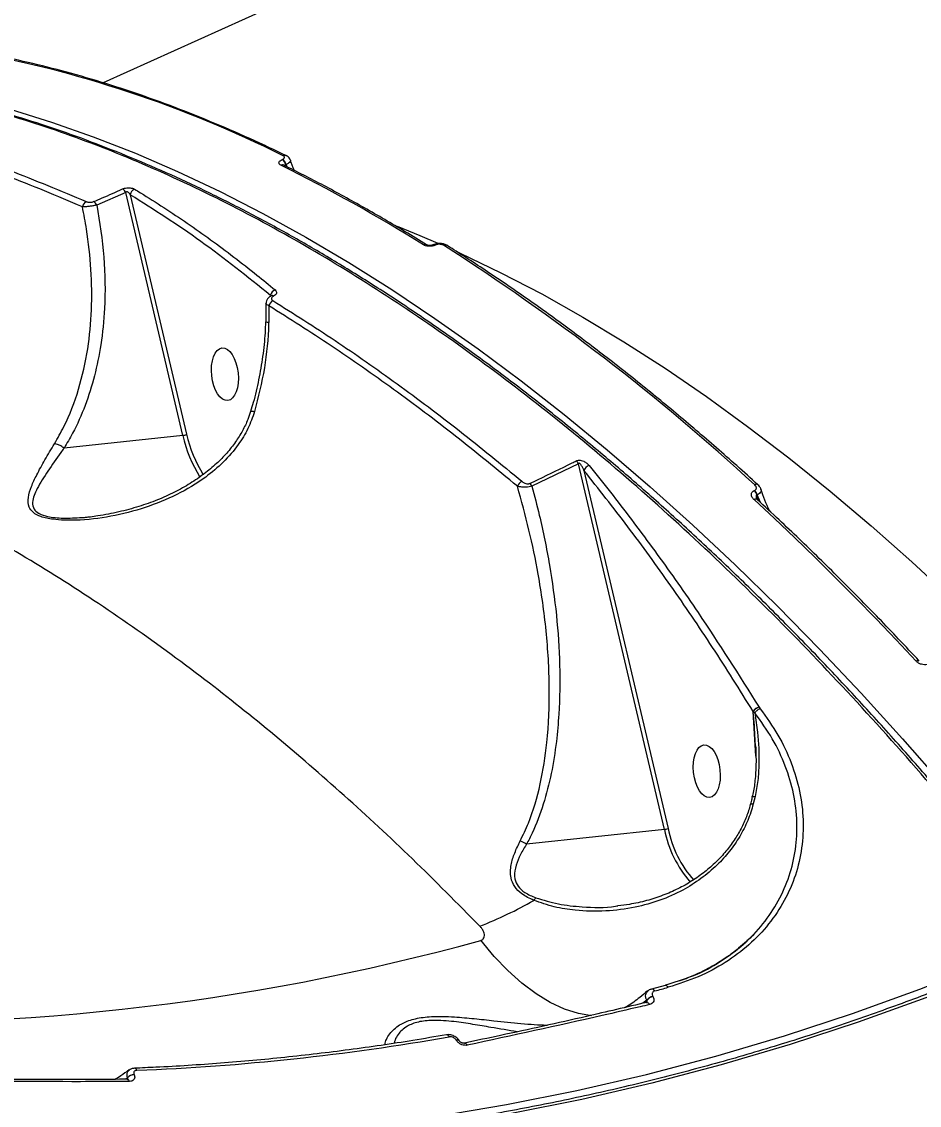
# Model space of a CAD drawing. Header units: millimetres. Extents: x -8422 to 28150, y -6982 to 5510.
# Drawn here: x 20911.6 to 21070.1, y 1312.3 to 1503.6 of the extents above; entities that cross this region are included whole.
import ezdxf

# ---------------------------------------------------------------- set-up
doc = ezdxf.new("R2010")
doc.units = ezdxf.units.MM
for name, color, linetype in [('DIKOM_ОБЪЕКТ', 7, 'Continuous'), ('DIKOM_РАЗМЕР_ЗОНА', 7, 'Continuous'), ('DIKOM_РАЗМЕР_ОБЪЕКТА', 7, 'Continuous')]:
    doc.layers.add(name, color=color, linetype=linetype)
doc.styles.add('style1', font='arial.ttf', dxfattribs={"width": 0.8})
doc.dimstyles.new('1-50', dxfattribs={"dimtxt": 300, "dimasz": 200, "dimexe": 100, "dimexo": 0, "dimgap": 100, "dimtad": 1, "dimdec": 0, "dimtxsty": 'style1', "dimcen": 0, "dimclrd": 7, "dimclre": 7, "dimadec": 1, "dimazin": 2, "dimtfac": 1, "dimtdec": 0, "dimtmove": 1, "dimatfit": 3, "dimfxl": 0, "dimlwd": 25, "dimlwe": 18, "dimarcsym": 0})

# ---------------------------------------------------------------- blocks, each defined once
blk = doc.blocks.new('*D15')
at = {"layer": 'Defpoints', "color": 0, "transparency": 16777216}
for p in [(19380.28, 3651.45), (27070.13, 3651.45), (15204.41, -3115.19)]:
    blk.add_point(p, dxfattribs=at)
at = {"layer": 'DIKOM_РАЗМЕР_ОБЪЕКТА', "color": 7, "lineweight": 18, "transparency": 16777216}
for p, q in [((19380.28, 3651.45), (27170.13, 3651.45)), ((15204.41, -3115.19), (27170.13, -3115.19))]:
    blk.add_line(p, q, dxfattribs=at)
at = {"layer": 'DIKOM_РАЗМЕР_ОБЪЕКТА', "color": 7, "lineweight": 25, "transparency": 16777216}
blk.add_line((27070.13, -2915.19), (27070.13, 3451.45), dxfattribs=at)
at = {"layer": 'DIKOM_РАЗМЕР_ОБЪЕКТА', "color": 7, "transparency": 16777216}
for points in [[(27036.8, 3451.45), (27103.47, 3451.45), (27070.13, 3651.45)], [(27036.8, -2915.19), (27103.47, -2915.19), (27070.13, -3115.19)]]:
    blk.add_solid(points, dxfattribs=at)
at = {"layer": 'DIKOM_РАЗМЕР_ОБЪЕКТА', "color": 0, "transparency": 16777216, "insert": (26816.96, -135.25), "char_height": 300, "attachment_point": 5, "rotation": 90, "style": 'style1'}
blk.add_mtext('6750', dxfattribs=at)
blk = doc.blocks.new('*D16')
at = {"layer": 'Defpoints', "color": 0, "transparency": 16777216}
for p in [(12490, 1387.95), (23986.61, 1004.03), (12490, -5796.5)]:
    blk.add_point(p, dxfattribs=at)
at = {"layer": 'DIKOM_РАЗМЕР_ОБЪЕКТА', "color": 7, "lineweight": 18, "transparency": 16777216}
for p, q in [((12490, 1387.95), (12490, -5896.5)), ((23986.61, 1004.03), (23986.61, -5896.5))]:
    blk.add_line(p, q, dxfattribs=at)
at = {"layer": 'DIKOM_РАЗМЕР_ОБЪЕКТА', "color": 7, "lineweight": 25, "transparency": 16777216}
blk.add_line((23786.61, -5796.5), (12690, -5796.5), dxfattribs=at)
at = {"layer": 'DIKOM_РАЗМЕР_ОБЪЕКТА', "color": 7, "transparency": 16777216}
for points in [[(12690, -5763.17), (12690, -5829.83), (12490, -5796.5)], [(23786.61, -5763.17), (23786.61, -5829.83), (23986.61, -5796.5)]]:
    blk.add_solid(points, dxfattribs=at)
at = {"layer": 'DIKOM_РАЗМЕР_ОБЪЕКТА', "color": 0, "transparency": 16777216, "insert": (18238.3, -5543.33), "char_height": 300, "attachment_point": 5, "style": 'style1'}
blk.add_mtext('11500', dxfattribs=at)
blk = doc.blocks.new('*D14')
at = {"layer": 'Defpoints', "color": 0, "transparency": 16777216}
for p in [(20684.73, 5148.63), (28049.7, 5148.63), (14575.76, -5055.5)]:
    blk.add_point(p, dxfattribs=at)
at = {"layer": 'DIKOM_РАЗМЕР_ЗОНА', "color": 7, "lineweight": 18, "transparency": 16777216}
for p, q in [((20684.73, 5148.63), (28149.7, 5148.63)), ((14575.76, -5055.5), (28149.7, -5055.5))]:
    blk.add_line(p, q, dxfattribs=at)
at = {"layer": 'DIKOM_РАЗМЕР_ЗОНА', "color": 7, "lineweight": 25, "transparency": 16777216}
blk.add_line((28049.7, -4855.5), (28049.7, 4948.63), dxfattribs=at)
at = {"layer": 'DIKOM_РАЗМЕР_ЗОНА', "color": 7, "transparency": 16777216}
for points in [[(28016.36, 4948.63), (28083.03, 4948.63), (28049.7, 5148.63)], [(28016.36, -4855.5), (28083.03, -4855.5), (28049.7, -5055.5)]]:
    blk.add_solid(points, dxfattribs=at)
at = {"layer": 'DIKOM_РАЗМЕР_ЗОНА', "color": 0, "transparency": 16777216, "insert": (27796.52, -63.59), "char_height": 300, "attachment_point": 5, "rotation": 90, "style": 'style1'}
blk.add_mtext('10200', dxfattribs=at)
blk = doc.blocks.new('*D13')
at = {"layer": 'Defpoints', "color": 0, "transparency": 16777216}
for p in [(10490, 1785.06), (25983.09, 460.53), (10490, -6882.5)]:
    blk.add_point(p, dxfattribs=at)
at = {"layer": 'DIKOM_РАЗМЕР_ЗОНА', "color": 7, "lineweight": 18, "transparency": 16777216}
for p, q in [((10490, 1785.06), (10490, -6982.5)), ((25983.09, 460.53), (25983.09, -6982.5))]:
    blk.add_line(p, q, dxfattribs=at)
at = {"layer": 'DIKOM_РАЗМЕР_ЗОНА', "color": 7, "lineweight": 25, "transparency": 16777216}
blk.add_line((25783.09, -6882.5), (10690, -6882.5), dxfattribs=at)
at = {"layer": 'DIKOM_РАЗМЕР_ЗОНА', "color": 7, "transparency": 16777216}
for points in [[(10690, -6849.17), (10690, -6915.83), (10490, -6882.5)], [(25783.09, -6849.17), (25783.09, -6915.83), (25983.09, -6882.5)]]:
    blk.add_solid(points, dxfattribs=at)
at = {"layer": 'DIKOM_РАЗМЕР_ЗОНА', "color": 0, "transparency": 16777216, "insert": (18236.55, -6629.33), "char_height": 300, "attachment_point": 5, "style": 'style1'}
blk.add_mtext('15500', dxfattribs=at)

msp = doc.modelspace()

# ---------------------------------------------------------------- linework, layer by layer
at = {"layer": 'DIKOM_ОБЪЕКТ', "color": 7, "linetype": 'Continuous', "lineweight": 15}
for p, q in [((21164.27, 1600.19), (20925.93, 1492.77)), ((20957.54, 1479.21), (20957.6, 1479.24)), ((20958.26, 1478.33), (20958.2, 1478.31)), ((20958.2, 1478.31), (20958.28, 1478.01)), ((20958.44, 1477.93), (20958.26, 1478.33)), ((20929.94, 1473.41), (20924.83, 1471.18)), ((20940.02, 1430.55), (20929.94, 1473.41)), ((20930.74, 1473), (20940.69, 1430.74)), ((20984.26, 1464.19), (20984.22, 1464.18)), ((20984.64, 1464.13), (20984.6, 1464.11)), ((20955.49, 1455.06), (20955.48, 1455.26)), ((20954.68, 1453.81), (20954.67, 1450.57)), ((20955.2, 1453.42), (20955.18, 1450.52)), ((20940.02, 1430.55), (20919.04, 1428.3)), ((21009.85, 1425.55), (21001.66, 1421.58)), ((21025.04, 1361.01), (21009.85, 1425.55)), ((21010.84, 1424.35), (21025.7, 1361.2)), ((21040.89, 1420.8), (21040.97, 1420.84)), ((21041.43, 1420.07), (21041.35, 1420.03)), ((21041.35, 1420.03), (21041.66, 1419.01)), ((21041.98, 1418.71), (21041.43, 1420.07)), ((21041.45, 1419.2), (21041.44, 1419.21)), ((21041.75, 1382.6), (21041.77, 1382.57)), ((21041.77, 1382.57), (21041.94, 1382.32)), ((21040.73, 1381.79), (21040.72, 1381.82)), ((21041.19, 1373.92), (21040.72, 1381.82)), ((21041.02, 1381.58), (21040.73, 1381.79)), ((21040.92, 1379.29), (21040.73, 1381.79)), ((21041.04, 1366.81), (21040.73, 1365.51)), ((21025.04, 1361.01), (21000.7, 1358.4)), ((21025.17, 1333.5), (21022.78, 1332.85)), ((21022.99, 1331.57), (21023.01, 1331.55)), ((21021.93, 1330.86), (21021.25, 1330.33)), ((21021.63, 1330.42), (21021.95, 1330.84)), ((21021.9, 1330.46), (21021.92, 1330.47)), ((21021.95, 1330.84), (21021.93, 1330.86)), ((20988.3, 1323.82), (20988.29, 1323.84)), ((20931.41, 1317.74), (20931.42, 1317.72)), ((20930.25, 1317.21), (20929.84, 1316.93)), ((20930.03, 1316.93), (20930.26, 1317.18)), ((20930.2, 1316.91), (20930.22, 1316.91)), ((20930.26, 1317.18), (20930.25, 1317.21))]:
    msp.add_line(p, q, dxfattribs=at)
at = {"layer": 'DIKOM_ОБЪЕКТ', "color": 7, "linetype": 'Continuous', "lineweight": 15, "flags": 128}
for points in [[(20909.54, 1488.1), (20916.85, 1485.84), (20924.21, 1483.25), (20931.63, 1480.34), (20939.09, 1477.11), (20946.6, 1473.56), (20954.14, 1469.7), (20961.71, 1465.53), (20969.3, 1461.05), (20976.91, 1456.28), (20984.52, 1451.2), (20992.14, 1445.83), (20999.76, 1440.17), (21007.36, 1434.22), (21014.95, 1427.99), (21022.52, 1421.49), (21030.06, 1414.72), (21037.56, 1407.69), (21045.02, 1400.39), (21052.43, 1392.85), (21059.79, 1385.06), (21067.08, 1377.03), (21074.31, 1368.77)], [(20977.83, 1467.46), (20981.86, 1465.83), (20985.03, 1464.47)], [(20988.5, 1462.93), (20989, 1462.7), (20996.18, 1459.26), (21003.4, 1455.5), (21010.64, 1451.43), (21017.9, 1447.06), (21025.18, 1442.38), (21032.46, 1437.4), (21039.74, 1432.13), (21047.02, 1426.57), (21054.28, 1420.73), (21061.52, 1414.61), (21068.74, 1408.22), (21075.92, 1401.56)], [(21069.49, 1390.71), (21065.95, 1394.48), (21062.4, 1398.19), (21058.84, 1401.84), (21055.26, 1405.43), (21051.68, 1408.97), (21048.08, 1412.45), (21044.48, 1415.86), (21040.86, 1419.22)], [(21040.56, 1366.79), (21040.56, 1366.8), (21040.64, 1366.83), (21040.8, 1366.83), (21041.04, 1366.81)], [(20832.18, 1314.46), (20844.91, 1312.06), (20857.66, 1310.03), (20870.43, 1308.37), (20883.2, 1307.09), (20895.98, 1306.19), (20908.74, 1305.66), (20921.49, 1305.5), (20934.22, 1305.73), (20946.91, 1306.33), (20959.56, 1307.3), (20972.16, 1308.66), (20984.7, 1310.38), (20997.17, 1312.48), (21009.57, 1314.95), (21021.88, 1317.79), (21034.1, 1321), (21046.23, 1324.58), (21058.25, 1328.52), (21070.15, 1332.82), (21081.93, 1337.48), (21093.58, 1342.49)], [(21094.72, 1341.01), (21083.04, 1335.98), (21071.22, 1331.3), (21059.28, 1326.99), (21047.23, 1323.04), (21035.07, 1319.45), (21022.81, 1316.23), (21010.46, 1313.38), (20998.02, 1310.9), (20985.51, 1308.8), (20972.93, 1307.07), (20960.3, 1305.71), (20947.61, 1304.74), (20934.88, 1304.13), (20922.12, 1303.91), (20909.33, 1304.06), (20896.52, 1304.59), (20883.71, 1305.5), (20870.9, 1306.79), (20858.09, 1308.45), (20845.3, 1310.48), (20832.54, 1312.89)], [(21012.17, 1328.11), (21009.89, 1328.52), (21007.4, 1329.32), (21004.89, 1330.49), (21002.38, 1332.01), (20999.88, 1333.89), (20997.41, 1336.1), (20995, 1338.62), (20992.65, 1341.45)], [(20988.84, 1323.7), (20988.82, 1323.72), (20988.76, 1323.78), (20988.67, 1323.82), (20988.56, 1323.84), (20988.44, 1323.84), (20988.3, 1323.82)], [(20989.71, 1323.29), (20989.73, 1323.29), (20989.73, 1323.29)]]:
    msp.add_lwpolyline(points, dxfattribs=at)
at = {"layer": 'DIKOM_ОБЪЕКТ', "color": 7, "linetype": 'Continuous', "lineweight": 15}
for centre, radius, start, end in [((20865.33, 1294.37), 207.26, 63.5252, 79.8378), ((20957.62, 1477.65), 0.624, 65.5555, 116.8899), ((20827.36, 1215.78), 292.86, 58.0137, 63.6505), ((20956.73, 1477.93), 1.52, 14.2366, 57.6856), ((20956.79, 1477.96), 1.52, 14.2379, 57.6843), ((20958.01, 1479.33), 0.628, 65.8698, 116.7341), ((20928.79, 1472.91), 1.25, 23.5299, 62.9406), ((20931.93, 1472.89), 1.19, 111.5551, 174.4207), ((20923.48, 1470.69), 1.21, 115.3221, 171.1584), ((20923.69, 1470.7), 1.24, 22.5958, 62.227), ((20982.77, 1463.65), 0.594, 61.2625, 118.2007), ((20984.35, 1463.81), 0.387, 51.3419, 110.9659), ((20984.4, 1463.83), 0.39, 51.5005, 109.4053), ((20986.33, 1463.57), 0.593, 61.0801, 118.2697), ((20772.74, 1129.93), 396.44, 47.4186, 57.4474), ((20956.71, 1455.04), 1.25, 108.8709, 169.5294), ((20955.79, 1454.75), 0.457, 58.02, 111.7804), ((20956.51, 1453.1), 1.34, 115.3245, 166.2116), ((20955.23, 1454.36), 3.84, 261.0909, 269.142), ((20939.84, 1432.42), 1.88, 275.5706, 296.6758), ((20962.72, 1435.57), 23.25, 192.4871, 212.1787), ((20962.56, 1435.56), 22.4, 192.4213, 212.2395), ((21008.51, 1424.86), 1.51, 27.2234, 51.6629), ((21012.14, 1423.9), 1.38, 105.9062, 160.6558), ((21000.55, 1421.01), 1.57, 115.1861, 158.8792), ((21000.32, 1420.93), 1.49, 25.8541, 50.4571), ((21039.67, 1419.55), 1.75, 16.16, 45.7813), ((21039.75, 1419.58), 1.75, 16.1787, 45.7626), ((21041.26, 1421.38), 0.54, 56.8351, 121.3638), ((21041.15, 1418.77), 0.533, 56.4846, 121.8362), ((21069.77, 1390.28), 0.514, 57.2626, 123.6476), ((21042.07, 1381.11), 1.53, 102.1894, 152.2649), ((21042.06, 1381.1), 1.5, 101.1025, 152.6163), ((21024.85, 1362.88), 1.88, 275.5742, 296.6824), ((21045.33, 1365.18), 20.72, 191.6011, 220.5196), ((21044.62, 1364.89), 19.28, 191.0336, 221.7695), ((20967.35, 1408.72), 69.47, 291.1889, 299.899), ((21004.27, 1347.11), 2.67, 136.5183, 148.806), ((20885.29, 1729.62), 402.75, 267.0872, 285.461), ((21022.8, 1332.27), 0.576, 24.0025, 92.5798), ((20916.06, 1728.66), 410.42, 285.1513, 285.4979), ((21023.47, 1329.7), 1.93, 104.3906, 143.0237), ((21023.48, 1329.68), 1.93, 104.3881, 143.0276), ((21021.91, 1329.91), 0.553, 20.7965, 89.0934), ((20915.43, 1732.28), 414.1, 272.2819, 279.9608), ((20986.54, 1324.23), 0.545, 20.561, 88.8151), ((20988.47, 1323.39), 0.479, 43.1037, 112.3155), ((20989.7, 1322.7), 0.597, 23.8242, 87.0339), ((20931.47, 1316.08), 1.66, 91.9941, 137.2915), ((20931.48, 1316.06), 1.66, 91.9901, 137.2875), ((20931.43, 1318.38), 0.498, 15.3509, 82.622), ((20930.1, 1316.42), 0.506, 14.367, 76.7829)]:
    msp.add_arc(centre, radius, start, end, dxfattribs=at)
for centre in [(20947.44, 1441.33), (21032.52, 1371.29)]:
    msp.add_ellipse(centre, major_axis=(-0.51, 4.64), ratio=0.500512, dxfattribs=at)
for points, knots in [([(20958.27, 1479.91), (20957.02, 1480.51), (20953.4, 1482.24), (20947.43, 1484.89), (20940.38, 1487.78), (20933.38, 1490.37), (20926.42, 1492.67), (20919.53, 1494.69), (20912.69, 1496.4), (20906.95, 1497.62), (20903.51, 1498.22), (20902.3, 1498.43)], [0, 0, 0, 0, 0.065273, 0.189275, 0.313276, 0.43727, 0.561255, 0.685227, 0.809182, 0.933118, 1, 1, 1, 1]), ([(21093.58, 1342.49), (21090.96, 1345.85), (21083.89, 1354.89), (21072.11, 1368.99), (21058.23, 1384.53), (21043.99, 1399.34), (21029.43, 1413.35), (21014.59, 1426.47), (20999.8, 1438.42), (20985.1, 1449.19), (20970.56, 1458.79), (20955.92, 1467.38), (20941.23, 1474.88), (20926.55, 1481.24), (20912.21, 1486.32), (20898.23, 1490.14), (20884.67, 1492.69), (20872.28, 1494.08), (20864.6, 1494.04), (20861.2, 1494.02)], [0, 0, 0, 0, 0.035639, 0.096011, 0.15643, 0.216802, 0.278928, 0.341105, 0.40323, 0.463603, 0.524021, 0.584394, 0.646519, 0.708696, 0.770822, 0.831193, 0.891611, 0.951983, 1, 1, 1, 1]), ([(21094.11, 1342.51), (21093.2, 1343.7), (21090.08, 1347.76), (21084.67, 1354.5), (21077.9, 1362.73), (21071.08, 1370.72), (21064.22, 1378.48), (21057.33, 1386.01), (21050.4, 1393.3), (21043.43, 1400.36), (21036.42, 1407.2), (21029.36, 1413.81), (21022.26, 1420.2), (21015.12, 1426.37), (21007.92, 1432.31), (21000.67, 1438.04), (20993.41, 1443.52), (20986.16, 1448.73), (20978.93, 1453.66), (20971.74, 1458.3), (20964.57, 1462.66), (20957.44, 1466.75), (20950.32, 1470.55), (20943.24, 1474.08), (20936.17, 1477.33), (20929.12, 1480.31), (20922.09, 1483.02), (20915.07, 1485.44), (20908.1, 1487.59), (20901.18, 1489.44), (20894.36, 1491), (20887.63, 1492.25), (20881, 1493.2), (20874.46, 1493.87), (20868.02, 1494.2), (20863.68, 1494.31), (20861.52, 1494.23), (20861.44, 1494.22)], [0, 0, 0, 0, 0.012466, 0.042646, 0.072835, 0.102886, 0.132799, 0.162607, 0.192345, 0.222047, 0.251746, 0.28147, 0.311247, 0.341112, 0.371099, 0.40124, 0.431449, 0.461561, 0.491524, 0.521371, 0.551137, 0.580855, 0.61056, 0.640281, 0.670044, 0.699882, 0.729828, 0.759916, 0.790122, 0.820286, 0.850276, 0.880135, 0.909896, 0.939591, 0.969254, 0.998918, 1, 1, 1, 1]), ([(20922.28, 1470.87), (20917.82, 1472.77), (20908.89, 1476.55), (20895.65, 1480.91), (20882.56, 1484.36), (20874.01, 1485.75), (20869.74, 1486.44)], [0, 0, 0, 0, 0.248616, 0.497231, 0.748616, 1, 1, 1, 1]), ([(20870.35, 1487.36), (20874.58, 1486.68), (20883.04, 1485.31), (20896.1, 1481.88), (20909.4, 1477.52), (20918.44, 1473.7), (20922.96, 1471.79)], [0, 0, 0, 0, 0.248617, 0.497232, 0.748617, 1, 1, 1, 1]), ([(20957.34, 1478.21), (20957.26, 1478.25), (20957.09, 1478.36), (20956.97, 1478.57), (20957, 1478.8), (20957.19, 1479.03), (20957.42, 1479.15), (20957.54, 1479.21)], [0, 0, 0, 0, 0.17419, 0.389594, 0.595803, 0.797871, 1, 1, 1, 1]), ([(20957.6, 1479.24), (20957.68, 1479.28), (20957.83, 1479.36), (20957.95, 1479.52), (20957.97, 1479.67), (20957.89, 1479.8), (20957.78, 1479.87), (20957.73, 1479.9)], [0, 0, 0, 0, 0.203957, 0.408013, 0.61353, 0.826554, 1, 1, 1, 1]), ([(20957.89, 1478.22), (20957.88, 1478.22), (20957.87, 1478.23), (20957.87, 1478.22), (20957.88, 1478.22)], [0, 0, 0, 0, 0.847988, 1, 1, 1, 1]), ([(20983.05, 1464.17), (20981.79, 1464.95), (20978.13, 1467.21), (20972.08, 1470.73), (20964.94, 1474.66), (20960.22, 1477.04), (20957.88, 1478.22)], [0, 0, 0, 0, 0.14989, 0.434694, 0.719507, 1, 1, 1, 1]), ([(20958.2, 1478.31), (20958.16, 1478.29), (20958.12, 1478.26), (20958.07, 1478.2), (20958.03, 1478.11), (20958.03, 1478), (20958.06, 1477.95), (20958.06, 1477.94)], [0, 0, 0, 0, 0.240568, 0.2922, 0.603631, 0.950626, 1, 1, 1, 1]), ([(20958.98, 1479.15), (20958.98, 1479.16), (20958.96, 1479.3), (20958.76, 1479.54), (20958.52, 1479.79), (20958.33, 1479.87), (20958.26, 1479.89)], [0, 0, 0, 0, 0.018753, 0.409797, 0.801825, 1, 1, 1, 1]), ([(20958.97, 1479.15), (20958.98, 1479.14), (20959.04, 1479.06), (20958.96, 1478.86), (20958.72, 1478.59), (20958.41, 1478.42), (20958.26, 1478.33)], [0, 0, 0, 0, 0.071614, 0.380333, 0.689809, 1, 1, 1, 1]), ([(20959.76, 1477.21), (20959.74, 1477.23), (20959.45, 1477.86), (20959.22, 1478.53), (20959.01, 1479.17)], [0, 0, 0, 0, 0.043535, 1, 1, 1, 1]), ([(20924.27, 1471.8), (20924.78, 1472.02), (20926.48, 1472.74), (20928.17, 1473.5), (20929.36, 1474.03)], [0, 0, 0, 0, 0.299634, 1, 1, 1, 1]), ([(20929.36, 1474.03), (20929.47, 1474.07), (20929.7, 1474.16), (20930.11, 1474.23), (20930.53, 1474.25), (20930.94, 1474.2), (20931.26, 1474.11), (20931.42, 1474.03), (20931.49, 1473.99)], [0, 0, 0, 0, 0.164333, 0.329178, 0.489758, 0.661594, 0.861374, 1, 1, 1, 1]), ([(20930.74, 1473), (20930.71, 1473.05), (20930.64, 1473.18), (20930.5, 1473.34), (20930.36, 1473.46), (20930.25, 1473.51), (20930.18, 1473.52), (20930.11, 1473.52), (20930.04, 1473.5), (20929.98, 1473.47), (20929.95, 1473.43), (20929.94, 1473.41)], [0, 0, 0, 0, 0.185249, 0.430537, 0.610219, 0.693472, 0.746442, 0.808358, 0.86678, 0.929892, 1, 1, 1, 1]), ([(20955.48, 1455.26), (20951.41, 1458.53), (20943.24, 1465.09), (20934.91, 1470.36), (20930.74, 1473)], [0, 0, 0, 0, 0.499178, 1, 1, 1, 1]), ([(20931.49, 1473.99), (20931.84, 1473.78), (20933.57, 1472.73), (20938.06, 1469.89), (20944.94, 1465.16), (20951.47, 1460.19), (20955.24, 1457.1), (20956.31, 1456.22)], [0, 0, 0, 0, 0.041374, 0.206872, 0.538155, 0.869438, 1, 1, 1, 1]), ([(20917.35, 1429.08), (20917.92, 1430.07), (20919.65, 1433.07), (20921.76, 1438.63), (20923.33, 1445.59), (20924, 1452.7), (20923.9, 1459.78), (20923.25, 1465.87), (20922.54, 1469.56), (20922.28, 1470.87)], [0, 0, 0, 0, 0.08536, 0.258263, 0.431296, 0.591294, 0.751844, 0.911965, 1, 1, 1, 1]), ([(20924.83, 1471.18), (20925.32, 1468.12), (20926.29, 1462), (20926.35, 1453.74), (20925.66, 1446.76), (20924.5, 1441.03), (20922.85, 1435.78), (20920.98, 1431.54), (20919.56, 1429.16), (20919.04, 1428.3)], [0, 0, 0, 0, 0.199255, 0.398455, 0.542934, 0.67081, 0.79899, 0.926742, 1, 1, 1, 1]), ([(20924.83, 1471.18), (20924.65, 1471.14), (20924.28, 1471.06), (20923.63, 1470.96), (20923.02, 1470.9), (20922.57, 1470.87), (20922.35, 1470.87), (20922.28, 1470.87)], [0, 0, 0, 0, 0.222125, 0.444379, 0.665094, 0.892254, 1, 1, 1, 1]), ([(20922.96, 1471.79), (20922.98, 1471.78), (20923.05, 1471.75), (20923.22, 1471.7), (20923.49, 1471.67), (20923.76, 1471.67), (20924.04, 1471.71), (20924.19, 1471.77), (20924.27, 1471.8)], [0, 0, 0, 0, 0.03545, 0.257354, 0.448246, 0.628148, 0.81437, 1, 1, 1, 1]), ([(20984.6, 1464.11), (20984.51, 1464.08), (20984.28, 1463.99), (20983.84, 1463.91), (20983.33, 1463.91), (20982.84, 1463.99), (20982.61, 1464.11), (20982.49, 1464.17)], [0, 0, 0, 0, 0.140757, 0.355294, 0.569996, 0.784949, 1, 1, 1, 1]), ([(20984.22, 1464.18), (20984.2, 1464.17), (20984.14, 1464.14), (20983.99, 1464.1), (20983.77, 1464.06), (20983.51, 1464.06), (20983.29, 1464.09), (20983.14, 1464.13), (20983.06, 1464.16), (20983.06, 1464.17), (20983.06, 1464.17)], [0, 0, 0, 0, 0.075804, 0.206078, 0.35873, 0.526766, 0.695415, 0.83037, 0.950065, 1, 1, 1, 1]), ([(20986.61, 1464.08), (20986.56, 1464.11), (20986.35, 1464.27), (20985.84, 1464.4), (20985.12, 1464.43), (20984.55, 1464.35), (20984.31, 1464.2), (20984.27, 1464.18)], [0, 0, 0, 0, 0.079447, 0.336382, 0.638692, 0.948241, 1, 1, 1, 1]), ([(20986.05, 1464.09), (20985.97, 1464.13), (20985.81, 1464.21), (20985.49, 1464.27), (20985.15, 1464.27), (20984.85, 1464.22), (20984.7, 1464.16), (20984.64, 1464.13)], [0, 0, 0, 0, 0.214279, 0.428474, 0.642903, 0.857764, 1, 1, 1, 1]), ([(21041.56, 1421.83), (21040.31, 1422.96), (21036.68, 1426.24), (21030.66, 1431.47), (21023.49, 1437.47), (21016.3, 1443.2), (21009.1, 1448.69), (21001.89, 1453.92), (20994.8, 1458.8), (20989.71, 1462.13), (20987.03, 1463.83), (20986.62, 1464.09)], [0, 0, 0, 0, 0.068839, 0.199647, 0.330461, 0.461279, 0.5921, 0.722925, 0.853753, 0.977696, 1, 1, 1, 1]), ([(20955.68, 1455.2), (20955.68, 1455.2), (20955.68, 1455.2), (20955.63, 1455.18), (20955.61, 1455.17)], [0, 0, 0, 0, 0.680971, 1, 1, 1, 1]), ([(20956.31, 1456.22), (20956.39, 1456.13), (20956.56, 1455.95), (20956.57, 1455.64), (20956.4, 1455.35), (20956.15, 1455.2), (20956.04, 1455.13)], [0, 0, 0, 0, 0.259146, 0.517722, 0.781217, 1, 1, 1, 1]), ([(20955.2, 1453.42), (20955.07, 1453.48), (20954.81, 1453.59), (20954.66, 1453.73), (20954.7, 1453.8), (20954.7, 1453.81)], [0, 0, 0, 0, 0.475132, 0.949885, 1, 1, 1, 1]), ([(20955.63, 1455.16), (20955.43, 1455.04), (20955.07, 1454.84), (20954.74, 1454.33), (20954.71, 1453.98), (20954.7, 1453.82)], [0, 0, 0, 0, 0.394504, 0.715268, 1, 1, 1, 1]), ([(20999.09, 1421.58), (20995.45, 1424.56), (20988.18, 1430.53), (20977.21, 1438.75), (20966.21, 1446.48), (20958.87, 1451.11), (20955.2, 1453.42)], [0, 0, 0, 0, 0.249121, 0.498243, 0.749122, 1, 1, 1, 1]), ([(20956.04, 1455.13), (20956, 1455.12), (20955.87, 1455.05), (20955.71, 1454.89), (20955.65, 1454.69), (20955.72, 1454.48), (20955.86, 1454.37), (20955.93, 1454.32)], [0, 0, 0, 0, 0.079874, 0.318143, 0.555588, 0.777413, 1, 1, 1, 1]), ([(20955.93, 1454.32), (20959.58, 1452.02), (20966.88, 1447.42), (20977.87, 1439.71), (20988.89, 1431.46), (20996.22, 1425.44), (20999.88, 1422.44)], [0, 0, 0, 0, 0.249122, 0.498243, 0.749121, 1, 1, 1, 1]), ([(20954.61, 1450.57), (20954.59, 1449.93), (20954.53, 1447.9), (20954.14, 1444.48), (20953.44, 1440.37), (20952.71, 1437.13), (20952.13, 1435.3), (20951.96, 1434.78)], [0, 0, 0, 0, 0.118308, 0.379553, 0.638876, 0.896486, 1, 1, 1, 1]), ([(20955.18, 1450.52), (20955.17, 1450.41), (20955.08, 1447.71), (20954.6, 1442.36), (20953.33, 1437.31), (20952.69, 1434.76)], [0, 0, 0, 0, 0.020968, 0.505579, 1, 1, 1, 1]), ([(20992.46, 1343.94), (20988.5, 1347.95), (20980.58, 1355.95), (20968.49, 1367.14), (20956.27, 1377.7), (20943.5, 1387.88), (20930.26, 1397.54), (20916.57, 1406.53), (20902.8, 1414.6), (20888.98, 1421.68), (20875.17, 1427.7), (20861.82, 1432.48), (20848.96, 1436.08), (20836.63, 1438.55), (20824.48, 1440), (20812.56, 1440.33), (20801.25, 1439.66), (20794.19, 1438.3), (20790.83, 1437.66)], [0, 0, 0, 0, 0.057801, 0.115601, 0.173977, 0.232353, 0.296886, 0.361469, 0.426002, 0.492436, 0.558926, 0.62536, 0.687863, 0.750413, 0.812915, 0.877221, 0.941579, 1, 1, 1, 1]), ([(20952.69, 1434.76), (20952.33, 1433.74), (20951.6, 1431.69), (20949.73, 1428.66), (20947.23, 1425.76), (20943.61, 1422.71), (20938.99, 1419.96), (20933.33, 1417.68), (20927.33, 1416.13), (20922.49, 1415.57), (20919.08, 1415.55), (20916.96, 1415.71), (20915, 1416.12), (20913.52, 1416.89), (20912.68, 1418.05), (20912.65, 1419.62), (20913.23, 1421.52), (20914.27, 1423.72), (20915.63, 1426.21), (20916.78, 1428.12), (20917.35, 1429.08)], [0, 0, 0, 0, 0.048205, 0.096466, 0.156482, 0.216596, 0.305092, 0.393742, 0.486954, 0.579989, 0.611336, 0.642624, 0.679784, 0.710024, 0.740287, 0.786249, 0.834097, 0.882075, 0.941032, 1, 1, 1, 1]), ([(20951.96, 1434.77), (20951.81, 1434.3), (20951.45, 1433.12), (20950.56, 1431.31), (20949.32, 1429.32), (20947.77, 1427.37), (20945.92, 1425.5), (20943.77, 1423.7), (20941.3, 1422.01), (20938.52, 1420.46), (20935.49, 1419.1), (20932.21, 1417.94), (20928.68, 1416.99), (20925.4, 1416.38), (20923.2, 1416.06), (20922.28, 1416.02), (20922.2, 1416.02)], [0, 0, 0, 0, 0.040547, 0.099769, 0.162458, 0.228726, 0.298898, 0.373238, 0.45461, 0.539542, 0.628694, 0.72238, 0.820595, 0.923625, 0.993359, 1, 1, 1, 1]), ([(20951.99, 1434.76), (20952.02, 1434.79), (20952.07, 1434.83), (20952.34, 1434.82), (20952.57, 1434.78), (20952.66, 1434.77), (20952.69, 1434.76)], [0, 0, 0, 0, 0.384204, 0.779773, 0.929131, 1, 1, 1, 1]), ([(20919.04, 1428.3), (20918.86, 1428.43), (20918.5, 1428.7), (20917.94, 1428.95), (20917.56, 1429.05), (20917.39, 1429.07), (20917.35, 1429.08)], [0, 0, 0, 0, 0.341393, 0.682784, 0.934101, 1, 1, 1, 1]), ([(20919.04, 1428.3), (20919.04, 1428.3), (20918.85, 1428.04), (20917.85, 1426.64), (20916.13, 1424.2), (20914.56, 1421.73), (20913.73, 1419.93), (20913.41, 1418.71), (20913.58, 1417.62), (20914.23, 1417.01), (20915.03, 1416.56), (20916.39, 1416.12), (20919.01, 1415.86), (20921.09, 1416.01), (20922.2, 1416.08)], [0, 0, 0, 0, 0.000163, 0.040628, 0.219781, 0.402326, 0.479149, 0.557267, 0.638431, 0.698912, 0.705978, 0.773777, 0.879216, 1, 1, 1, 1]), ([(20919.04, 1428.3), (20919.04, 1428.3), (20919.04, 1428.3), (20919.04, 1428.3), (20919.04, 1428.3), (20919.04, 1428.3)], [0, 0, 0, 0, 0.429141, 0.785373, 1, 1, 1, 1]), ([(21001.27, 1422.08), (21001.77, 1422.31), (21004.29, 1423.49), (21007.01, 1424.81), (21009.22, 1425.93), (21009.44, 1426.04)], [0, 0, 0, 0, 0.18317, 0.915877, 1, 1, 1, 1]), ([(21009.44, 1426.04), (21009.53, 1426.08), (21009.71, 1426.15), (21010.03, 1426.17), (21010.4, 1426.12), (21010.89, 1425.95), (21011.38, 1425.64), (21011.64, 1425.36), (21011.76, 1425.22)], [0, 0, 0, 0, 0.109859, 0.22003, 0.32573, 0.492508, 0.753706, 1, 1, 1, 1]), ([(21010.84, 1424.35), (21010.77, 1424.52), (21010.63, 1424.84), (21010.41, 1425.24), (21010.21, 1425.49), (21010.07, 1425.59), (21010, 1425.62), (21009.96, 1425.62), (21009.92, 1425.61), (21009.88, 1425.59), (21009.86, 1425.56), (21009.85, 1425.55)], [0, 0, 0, 0, 0.317029, 0.627159, 0.791451, 0.870511, 0.89784, 0.925476, 0.933251, 0.960351, 1, 1, 1, 1]), ([(21011.76, 1425.22), (21012.07, 1424.83), (21013.64, 1422.9), (21017.68, 1417.78), (21023.81, 1409.6), (21032.33, 1397.52), (21038.19, 1388.23), (21041.75, 1382.6)], [0, 0, 0, 0, 0.029989, 0.149952, 0.390071, 0.630191, 1, 1, 1, 1]), ([(21040.72, 1381.82), (21038.34, 1385.63), (21033.58, 1393.24), (21026.19, 1404.08), (21018.62, 1414.53), (21013.43, 1421.08), (21010.84, 1424.35)], [0, 0, 0, 0, 0.24927, 0.498539, 0.74927, 1, 1, 1, 1]), ([(20999.58, 1358.98), (21000.08, 1360.02), (21001.59, 1363.18), (21003.26, 1368.98), (21004.51, 1377.02), (21004.88, 1386.08), (21004.3, 1396.05), (21002.97, 1405.34), (21001.22, 1413.86), (20999.8, 1419.01), (20999.09, 1421.58)], [0, 0, 0, 0, 0.05881, 0.17772, 0.296817, 0.450947, 0.605623, 0.760043, 0.88002, 1, 1, 1, 1]), ([(21001.66, 1421.58), (21001.5, 1421.54), (21001.17, 1421.45), (21000.57, 1421.4), (20999.98, 1421.41), (20999.47, 1421.48), (20999.2, 1421.55), (20999.09, 1421.58)], [0, 0, 0, 0, 0.202202, 0.404311, 0.610579, 0.84107, 1, 1, 1, 1]), ([(20999.88, 1422.44), (21000, 1422.35), (21000.2, 1422.2), (21000.56, 1422.06), (21000.85, 1422), (21001.09, 1422.01), (21001.21, 1422.06), (21001.27, 1422.08)], [0, 0, 0, 0, 0.319633, 0.561886, 0.727922, 0.864037, 1, 1, 1, 1]), ([(21001.66, 1421.58), (21002.11, 1419.88), (21003.31, 1415.25), (21004.84, 1407.65), (21006.07, 1398.81), (21006.65, 1390.01), (21006.55, 1382.57), (21005.98, 1376.21), (21005.14, 1370.87), (21003.76, 1365.44), (21002.2, 1361.3), (21001.04, 1359.05), (21000.7, 1358.4)], [0, 0, 0, 0, 0.078334, 0.212592, 0.347266, 0.481793, 0.61585, 0.691666, 0.782072, 0.872619, 0.962813, 1, 1, 1, 1]), ([(21040.86, 1419.22), (21040.84, 1419.24), (21040.69, 1419.38), (21040.49, 1419.66), (21040.37, 1420.03), (21040.41, 1420.35), (21040.58, 1420.62), (21040.78, 1420.74), (21040.89, 1420.8)], [0, 0, 0, 0, 0.039256, 0.287249, 0.495201, 0.671003, 0.835305, 1, 1, 1, 1]), ([(21040.97, 1420.84), (21041.03, 1420.88), (21041.17, 1420.95), (21041.27, 1421.13), (21041.3, 1421.33), (21041.22, 1421.56), (21041.1, 1421.73), (21041, 1421.83), (21040.98, 1421.84)], [0, 0, 0, 0, 0.167319, 0.33444, 0.509122, 0.713047, 0.957705, 1, 1, 1, 1]), ([(21042.07, 1421.05), (21042.1, 1420.99), (21042.15, 1420.84), (21042.06, 1420.58), (21041.83, 1420.3), (21041.56, 1420.15), (21041.43, 1420.07)], [0, 0, 0, 0, 0.190755, 0.459561, 0.726923, 1, 1, 1, 1]), ([(21042.09, 1421.06), (21042.09, 1421.06), (21042.06, 1421.24), (21041.87, 1421.51), (21041.64, 1421.73), (21041.54, 1421.82)], [0, 0, 0, 0, 0.004035, 0.575082, 1, 1, 1, 1]), ([(21043.62, 1417.18), (21043.61, 1417.21), (21043.02, 1418.45), (21042.54, 1419.76), (21042.07, 1421.05)], [0, 0, 0, 0, 0.021809, 1, 1, 1, 1]), ([(21041.35, 1420.03), (21041.33, 1420.02), (21041.29, 1420), (21041.24, 1419.92), (21041.22, 1419.76), (21041.24, 1419.58), (21041.28, 1419.45), (21041.3, 1419.4)], [0, 0, 0, 0, 0.101795, 0.20213, 0.448524, 0.768596, 1, 1, 1, 1]), ([(21041.46, 1419.21), (21041.42, 1419.24), (21041.32, 1419.32), (21041.29, 1419.41), (21041.29, 1419.39), (21041.29, 1419.38)], [0, 0, 0, 0, 0.319491, 0.82699, 1, 1, 1, 1]), ([(21070.05, 1390.72), (21068.83, 1392.02), (21065.3, 1395.79), (21059.41, 1401.87), (21052.38, 1408.88), (21046.38, 1414.64), (21042.73, 1418.02), (21041.44, 1419.21)], [0, 0, 0, 0, 0.129323, 0.375049, 0.620789, 0.866534, 1, 1, 1, 1]), ([(20922.2, 1416.08), (20922.5, 1416.08), (20922.93, 1416.08), (20923.36, 1416.16), (20923.49, 1416.18)], [0, 0, 0, 0, 0.715362, 1, 1, 1, 1]), ([(21071.63, 1390.2), (21071.56, 1390.17), (21071.37, 1390.09), (21070.95, 1390.05), (21070.4, 1390.13), (21069.87, 1390.36), (21069.62, 1390.59), (21069.49, 1390.71)], [0, 0, 0, 0, 0.093165, 0.303904, 0.530232, 0.7652, 1, 1, 1, 1]), ([(21041.94, 1382.32), (21043.04, 1380.78), (21045.25, 1377.71), (21047.54, 1372.79), (21049.05, 1367.77), (21049.67, 1362.71), (21049.42, 1357.72), (21048.3, 1352.92), (21046.34, 1348.4), (21043.57, 1344.26), (21040.07, 1340.58), (21035.88, 1337.46), (21031.12, 1334.89), (21027.52, 1333.74), (21025.72, 1333.16)], [0, 0, 0, 0, 0.083619, 0.167166, 0.250418, 0.333853, 0.417304, 0.500489, 0.583739, 0.667139, 0.750457, 0.833397, 0.916628, 1, 1, 1, 1]), ([(21027.48, 1334.27), (21028.4, 1334.58), (21031.08, 1335.46), (21034.98, 1337.63), (21039.11, 1340.68), (21042.55, 1344.28), (21045.27, 1348.34), (21047.2, 1352.77), (21048.31, 1357.47), (21048.57, 1362.35), (21047.97, 1367.31), (21046.5, 1372.23), (21044.26, 1377.05), (21042.1, 1380.07), (21041.02, 1381.58)], [0, 0, 0, 0, 0.045923, 0.132413, 0.218926, 0.305937, 0.392274, 0.479245, 0.565876, 0.652362, 0.73949, 0.825918, 0.91285, 1, 1, 1, 1]), ([(21041.02, 1381.58), (21041.07, 1381.66), (21041.17, 1381.82), (21041.41, 1382.03), (21041.67, 1382.22), (21041.85, 1382.29), (21041.94, 1382.32)], [0, 0, 0, 0, 0.243695, 0.499979, 0.756362, 1, 1, 1, 1]), ([(21041.02, 1381.58), (21041.19, 1380.44), (21041.62, 1377.43), (21041.8, 1373.45), (21041.59, 1369.65), (21041.23, 1367.76), (21041.04, 1366.81)], [0, 0, 0, 0, 0.231938, 0.611512, 0.805872, 1, 1, 1, 1]), ([(21041.17, 1374.86), (21041.1, 1376.3), (21041.03, 1377.78), (21040.92, 1379.25), (21040.92, 1379.29)], [0, 0, 0, 0, 0.977288, 1, 1, 1, 1]), ([(21041.15, 1375.76), (21041.19, 1374.69), (21041.27, 1372.64), (21041.07, 1369.79), (21040.83, 1367.87), (21040.58, 1366.94), (21040.54, 1366.8)], [0, 0, 0, 0, 0.357855, 0.681423, 0.951736, 1, 1, 1, 1]), ([(21040.73, 1365.51), (21040.44, 1364.53), (21039.83, 1362.54), (21038.38, 1359.73), (21036.56, 1357.09), (21034.28, 1354.57), (21031.52, 1352.26), (21028.14, 1350.13), (21024.25, 1348.41), (21019.68, 1347.13), (21014.65, 1346.49), (21009.84, 1346.62), (21005.55, 1347.27), (21003.18, 1348.08), (21001.98, 1348.49)], [0, 0, 0, 0, 0.063796, 0.12934, 0.195694, 0.263425, 0.34226, 0.422708, 0.517077, 0.613404, 0.725402, 0.839999, 0.919319, 1, 1, 1, 1]), ([(21040.22, 1365.5), (21040.21, 1365.47), (21040.06, 1364.71), (21039.53, 1363.24), (21038.61, 1361.12), (21037.38, 1359.08), (21035.91, 1357.11), (21034.16, 1355.22), (21032.15, 1353.47), (21029.9, 1351.87), (21027.44, 1350.49), (21024.76, 1349.33), (21021.89, 1348.41), (21019.23, 1347.8), (21017.51, 1347.62), (21016.83, 1347.55)], [0, 0, 0, 0, 0.002194, 0.073588, 0.14598, 0.21923, 0.29674, 0.377971, 0.463017, 0.551398, 0.642207, 0.735502, 0.833266, 0.933883, 1, 1, 1, 1]), ([(21040.55, 1366.8), (21040.49, 1366.51), (21040.4, 1366.07), (21040.27, 1365.64), (21040.23, 1365.5)], [0, 0, 0, 0, 0.65696, 1, 1, 1, 1]), ([(21040.24, 1365.49), (21040.27, 1365.51), (21040.32, 1365.55), (21040.55, 1365.53), (21040.71, 1365.51), (21040.73, 1365.51)], [0, 0, 0, 0, 0.47172, 0.915006, 1, 1, 1, 1]), ([(21001.98, 1348.49), (21001.25, 1348.84), (20999.92, 1349.48), (20998.51, 1350.89), (20997.77, 1352.68), (20997.89, 1354.71), (20998.56, 1356.87), (20999.24, 1358.27), (20999.58, 1358.98)], [0, 0, 0, 0, 0.167269, 0.30432, 0.441678, 0.637034, 0.816721, 1, 1, 1, 1]), ([(21000.69, 1358.4), (21000.69, 1358.4), (21000.6, 1358.26), (21000.13, 1357.5), (20999.37, 1356.12), (20998.65, 1354.23), (20998.48, 1352.46), (20999.12, 1350.94), (21000.45, 1349.74), (21001.66, 1349.23), (21002.33, 1348.95)], [0, 0, 0, 0, 0.000271, 0.041451, 0.224298, 0.406574, 0.584983, 0.712483, 0.840449, 1, 1, 1, 1]), ([(21000.69, 1358.4), (21000.51, 1358.52), (21000.2, 1358.73), (20999.8, 1358.9), (20999.61, 1358.97), (20999.58, 1358.98)], [0, 0, 0, 0, 0.499488, 0.915657, 1, 1, 1, 1]), ([(21000.7, 1358.4), (21000.7, 1358.4), (21000.69, 1358.4), (21000.69, 1358.4), (21000.69, 1358.4), (21000.69, 1358.4)], [0, 0, 0, 0, 0.4556, 0.834236, 1, 1, 1, 1]), ([(21002.33, 1348.95), (21003.65, 1348.55), (21006.32, 1347.73), (21011.08, 1347.29), (21014.63, 1347.14), (21016.7, 1347.52), (21016.83, 1347.54)], [0, 0, 0, 0, 0.281834, 0.570452, 0.972226, 1, 1, 1, 1]), ([(20992.65, 1341.45), (20992.73, 1341.47), (20992.9, 1341.54), (20993.12, 1341.75), (20993.27, 1342.07), (20993.28, 1342.62), (20993.09, 1343.12), (20992.77, 1343.6), (20992.58, 1343.81), (20992.46, 1343.94)], [0, 0, 0, 0, 0.076726, 0.160511, 0.317396, 0.466121, 0.762491, 0.842824, 1, 1, 1, 1]), ([(21041.06, 1342.78), (21040.67, 1342.36), (21040.18, 1341.84), (21039.62, 1341.35), (21039.52, 1341.26)], [0, 0, 0, 0, 0.810904, 1, 1, 1, 1]), ([(21094.05, 1341.35), (21092.2, 1340.53), (21086.81, 1338.14), (21077.81, 1334.41), (21067.01, 1330.27), (21056.12, 1326.43), (21045.13, 1322.89), (21034.05, 1319.65), (21022.89, 1316.72), (21011.65, 1314.09), (21000.35, 1311.77), (20988.98, 1309.76), (20977.55, 1308.06), (20966.07, 1306.68), (20954.54, 1305.6), (20942.98, 1304.84), (20931.38, 1304.39), (20919.76, 1304.25), (20908.12, 1304.43), (20896.46, 1304.92), (20884.79, 1305.72), (20873.13, 1306.84), (20861.47, 1308.27), (20849.82, 1310.01), (20840.08, 1311.71), (20834.23, 1312.88), (20832.25, 1313.27)], [0, 0, 0, 0, 0.022818, 0.066226, 0.109634, 0.153043, 0.196452, 0.239861, 0.28327, 0.326679, 0.370089, 0.413498, 0.456907, 0.500316, 0.543725, 0.587134, 0.630542, 0.67395, 0.717358, 0.760765, 0.804172, 0.847579, 0.890984, 0.93439, 0.977795, 1, 1, 1, 1]), ([(21039.52, 1341.26), (21039.07, 1340.85), (21037.96, 1339.84), (21035.85, 1338.28), (21033.02, 1336.55), (21029.49, 1334.85), (21026.72, 1333.97), (21025.25, 1333.51)], [0, 0, 0, 0, 0.119064, 0.294097, 0.498503, 0.733921, 1, 1, 1, 1]), ([(21022.78, 1332.84), (21022.59, 1332.78), (21022.33, 1332.71), (21022.15, 1332.51), (21022.1, 1332.46)], [0, 0, 0, 0, 0.709867, 1, 1, 1, 1]), ([(21025.17, 1333.5), (21025.17, 1333.5), (21025.22, 1333.54), (21025.35, 1333.5), (21025.55, 1333.4), (21025.66, 1333.24), (21025.72, 1333.16)], [0, 0, 0, 0, 0.006542, 0.337685, 0.668838, 1, 1, 1, 1]), ([(21022.06, 1332.54), (21021.61, 1332.14), (21020.47, 1331.13), (21019.13, 1330.16), (21018.22, 1329.68), (21018.06, 1329.59)], [0, 0, 0, 0, 0.350889, 0.888196, 1, 1, 1, 1]), ([(21021.93, 1330.86), (21021.86, 1331.03), (21021.71, 1331.39), (21021.73, 1331.85), (21021.85, 1332.23), (21022.02, 1332.4), (21022.12, 1332.49)], [0, 0, 0, 0, 0.273108, 0.574574, 0.752693, 1, 1, 1, 1]), ([(21023.01, 1331.55), (21023.05, 1331.47), (21023.16, 1331.26), (21023.21, 1330.9), (21023.1, 1330.54), (21022.84, 1330.25), (21022.56, 1330.16), (21022.43, 1330.11)], [0, 0, 0, 0, 0.134264, 0.346984, 0.563242, 0.781714, 1, 1, 1, 1]), ([(21023.33, 1332.51), (21023.33, 1332.51), (21023.24, 1332.48), (21023.07, 1332.4), (21022.93, 1332.24), (21022.86, 1332.04), (21022.87, 1331.82), (21022.95, 1331.65), (21022.99, 1331.57)], [0, 0, 0, 0, 0.004326, 0.219814, 0.435566, 0.568241, 0.793829, 1, 1, 1, 1]), ([(21021.92, 1330.49), (21018.36, 1329.66), (21009.72, 1327.63), (20998.99, 1325.25), (20991.85, 1323.76), (20989.73, 1323.32)], [0, 0, 0, 0, 0.328717, 0.800029, 1, 1, 1, 1]), ([(21022.43, 1330.11), (21021.87, 1329.98), (21019.08, 1329.33), (21008.29, 1326.84), (20998.16, 1324.65), (20990.24, 1322.94)], [0, 0, 0, 0, 0.05171, 0.258553, 1, 1, 1, 1]), ([(21021.95, 1330.48), (21021.95, 1330.48), (21021.94, 1330.47), (21021.87, 1330.46), (21021.83, 1330.45)], [0, 0, 0, 0, 0.539646, 1, 1, 1, 1]), ([(21021.92, 1330.46), (21021.93, 1330.47), (21021.98, 1330.51), (21022.01, 1330.62), (21022, 1330.75), (21021.96, 1330.82), (21021.95, 1330.84)], [0, 0, 0, 0, 0.089377, 0.445983, 0.786123, 1, 1, 1, 1]), ([(20975.72, 1323.06), (20975.73, 1323.21), (20975.76, 1323.63), (20976.19, 1324.46), (20976.84, 1325.35), (20977.74, 1326.17), (20979.01, 1326.97), (20981.01, 1327.69), (20983.54, 1328.01), (20985.9, 1328.03), (20988.45, 1327.92), (20991.5, 1327.64), (20995.48, 1327.2), (20999.8, 1326.75), (21002.94, 1326.51), (21004.36, 1326.5), (21004.42, 1326.5)], [0, 0, 0, 0, 0.037117, 0.104324, 0.172388, 0.22474, 0.278213, 0.356451, 0.434874, 0.486986, 0.540472, 0.630573, 0.722929, 0.856385, 0.993802, 1, 1, 1, 1]), ([(20999.04, 1325.31), (20997.52, 1325.56), (20995.01, 1325.97), (20991.24, 1326.63), (20988.41, 1327.06), (20986, 1327.29), (20983.83, 1327.36), (20981.49, 1327.12), (20979.74, 1326.42), (20978.66, 1325.62), (20977.94, 1324.78), (20977.5, 1323.99), (20977.37, 1323.48), (20977.33, 1323.3)], [0, 0, 0, 0, 0.178057, 0.294298, 0.412799, 0.477746, 0.544292, 0.639379, 0.734324, 0.799351, 0.866272, 0.952432, 1, 1, 1, 1]), ([(20986.56, 1324.78), (20984.59, 1324.44), (20978.88, 1323.46), (20969.38, 1322.08), (20958.05, 1320.74), (20946.68, 1319.71), (20937.82, 1319.14), (20932.75, 1318.93), (20931.5, 1318.87)], [0, 0, 0, 0, 0.108266, 0.314236, 0.520209, 0.72618, 0.93215, 1, 1, 1, 1]), ([(20988.82, 1323.72), (20988.82, 1323.72), (20988.73, 1323.93), (20988.37, 1324.29), (20987.73, 1324.68), (20987.07, 1324.85), (20986.69, 1324.77), (20986.56, 1324.75)], [0, 0, 0, 0, 0.001649, 0.268453, 0.552154, 0.847241, 1, 1, 1, 1]), ([(20988.29, 1323.84), (20988.28, 1323.85), (20988.22, 1323.95), (20988.07, 1324.12), (20987.83, 1324.28), (20987.57, 1324.39), (20987.31, 1324.45), (20987.13, 1324.43), (20987.05, 1324.42)], [0, 0, 0, 0, 0.034008, 0.252246, 0.470488, 0.5979, 0.819265, 1, 1, 1, 1]), ([(20990.24, 1322.94), (20990.09, 1322.92), (20989.79, 1322.89), (20989.29, 1323.01), (20988.83, 1323.24), (20988.5, 1323.53), (20988.36, 1323.74), (20988.3, 1323.82)], [0, 0, 0, 0, 0.218266, 0.436753, 0.653018, 0.865756, 1, 1, 1, 1]), ([(20988.84, 1323.69), (20988.83, 1323.7), (20988.83, 1323.71), (20988.82, 1323.72), (20988.82, 1323.72)], [0, 0, 0, 0, 0.785651, 1, 1, 1, 1]), ([(20989.71, 1323.29), (20989.7, 1323.29), (20989.68, 1323.28), (20989.57, 1323.28), (20989.41, 1323.31), (20989.23, 1323.37), (20989.06, 1323.47), (20988.92, 1323.58), (20988.85, 1323.67), (20988.84, 1323.7), (20988.84, 1323.7)], [0, 0, 0, 0, 0.049483, 0.222801, 0.367794, 0.515539, 0.670842, 0.822164, 0.970745, 1, 1, 1, 1]), ([(20930.54, 1318.61), (20930.04, 1318.23), (20929.24, 1317.59), (20928.4, 1317.11), (20928.08, 1316.92)], [0, 0, 0, 0, 0.607117, 1, 1, 1, 1]), ([(20930.25, 1317.21), (20930.21, 1317.38), (20930.13, 1317.73), (20930.22, 1318.14), (20930.38, 1318.42), (20930.52, 1318.51), (20930.59, 1318.54)], [0, 0, 0, 0, 0.307098, 0.646054, 0.846331, 1, 1, 1, 1]), ([(20931.5, 1318.86), (20931.3, 1318.85), (20930.96, 1318.82), (20930.68, 1318.62), (20930.56, 1318.53)], [0, 0, 0, 0, 0.563925, 1, 1, 1, 1]), ([(20931.42, 1317.72), (20931.45, 1317.64), (20931.53, 1317.42), (20931.51, 1317.1), (20931.34, 1316.79), (20931.03, 1316.59), (20930.74, 1316.56), (20930.59, 1316.54)], [0, 0, 0, 0, 0.134249, 0.346987, 0.563259, 0.781777, 1, 1, 1, 1]), ([(20931.91, 1318.51), (20931.91, 1318.51), (20931.82, 1318.51), (20931.64, 1318.47), (20931.47, 1318.35), (20931.37, 1318.19), (20931.33, 1317.99), (20931.39, 1317.82), (20931.41, 1317.74)], [0, 0, 0, 0, 0.004339, 0.21981, 0.435584, 0.568257, 0.793818, 1, 1, 1, 1]), ([(20930.22, 1316.93), (20926.54, 1316.9), (20917.6, 1316.83), (20906.52, 1316.9), (20899.16, 1317.04), (20896.97, 1317.09)], [0, 0, 0, 0, 0.328734, 0.800067, 1, 1, 1, 1]), ([(20930.59, 1316.54), (20930.02, 1316.54), (20927.13, 1316.52), (20915.98, 1316.47), (20905.52, 1316.6), (20897.35, 1316.7)], [0, 0, 0, 0, 0.051711, 0.258554, 1, 1, 1, 1]), ([(20930.27, 1316.91), (20930.27, 1316.92), (20930.28, 1316.92), (20930.25, 1316.91), (20930.21, 1316.91), (20930.2, 1316.91)], [0, 0, 0, 0, 0.262062, 0.961223, 1, 1, 1, 1]), ([(20930.24, 1316.91), (20930.25, 1316.93), (20930.3, 1316.99), (20930.3, 1317.09), (20930.27, 1317.16), (20930.26, 1317.18)], [0, 0, 0, 0, 0.261418, 0.714888, 1, 1, 1, 1])]:
    msp.add_open_spline(points, degree=3, knots=knots, dxfattribs=at)

# ---------------------------------------------------------------- dimensions: what is measured, and where the dimension line sits
at = {"layer": 'DIKOM_РАЗМЕР_ЗОНА'}
dim = msp.add_linear_dim(base=(28049.7, 5148.63), p1=(14575.76, -5055.5), p2=(20684.73, 5148.63), angle=270, text='10200', dimstyle='1-50', override={"dimscale": 1, "dimtix": 0, "dimtofl": 1, "dimtmove": 1, "dimatfit": 3}, dxfattribs=at)
dim.commit()
dim.dimension.update_dxf_attribs({"geometry": '*D14', "text_midpoint": (28049.7, -63.59), "dimtype": 160})
dim = msp.add_linear_dim(base=(10490, -6882.5), p1=(25983.09, 460.53), p2=(10490, 1785.06), angle=180, text='15500', dimstyle='1-50', dxfattribs=at)
dim.commit()
dim.dimension.update_dxf_attribs({"geometry": '*D13', "text_midpoint": (18236.55, -6882.5), "dimtype": 160})
at = {"layer": 'DIKOM_РАЗМЕР_ОБЪЕКТА'}
dim = msp.add_linear_dim(base=(27070.13, 3651.45), p1=(15204.41, -3115.19), p2=(19380.28, 3651.45), angle=270, text='6750', dimstyle='1-50', override={"dimscale": 1, "dimtix": 0, "dimtofl": 1, "dimtmove": 1, "dimatfit": 3}, dxfattribs=at)
dim.commit()
dim.dimension.update_dxf_attribs({"geometry": '*D15', "text_midpoint": (27070.13, -135.25), "dimtype": 160})
dim = msp.add_linear_dim(base=(12490, -5796.5), p1=(23986.61, 1004.03), p2=(12490, 1387.95), angle=180, text='11500', dimstyle='1-50', dxfattribs=at)
dim.commit()
dim.dimension.update_dxf_attribs({"geometry": '*D16', "text_midpoint": (18238.3, -5796.5), "dimtype": 160})

doc.saveas('drawing.dxf')
